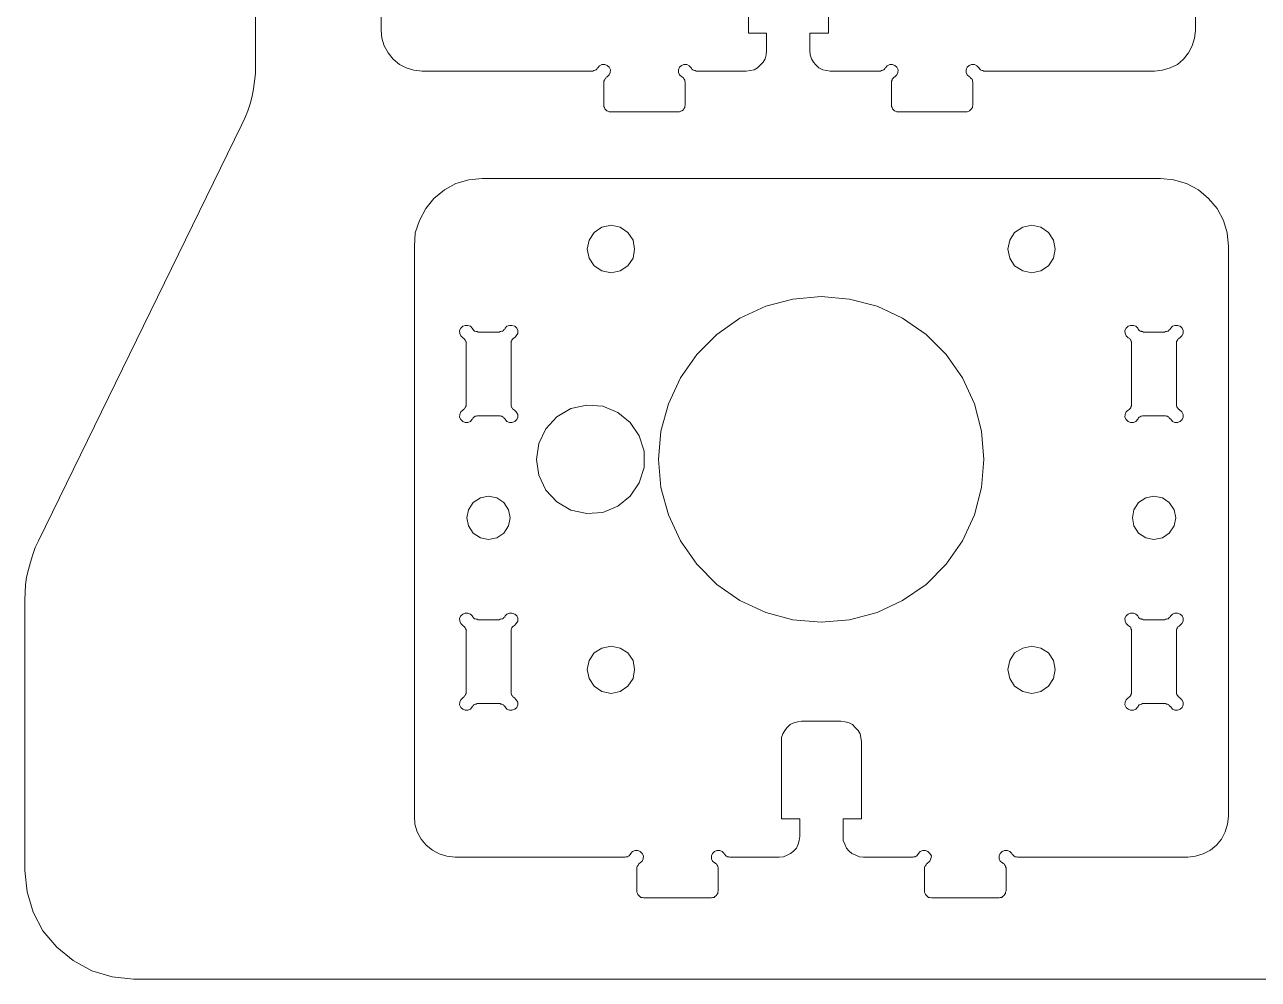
# Model space of a CAD drawing. Header units: inches. Extents: x 0 to 612, y 168 to 624.
# Drawn here: x 53.4 to 142.5, y 246.4 to 315.4 of the extents above; entities that cross this region are included whole.
import ezdxf

# ---------------------------------------------------------------- set-up
doc = ezdxf.new("R2010")
doc.units = ezdxf.units.IN
doc.header["$MEASUREMENT"] = 0
doc.layers.add('Capa 1', color=7, linetype='Continuous')

# ---------------------------------------------------------------- blocks, each defined once
blk = doc.blocks.new('block 1682')
at = {"layer": 'Capa 1', "color": 7, "lineweight": 9, "true_color": 0xffffff}
blk.add_lwpolyline([(54.39, 278.116), (69.056, 308.141)], dxfattribs=at)
blk = doc.blocks.new('block 1683')
at = {"layer": 'Capa 1', "color": 7, "lineweight": 9, "true_color": 0xffffff}
blk.add_lwpolyline([(69.056, 308.141), (69.298, 308.659), (69.506, 309.179), (69.679, 309.697), (69.817, 310.251), (69.921, 310.77), (69.99, 311.322), (70.06, 311.876), (70.06, 312.465)], dxfattribs=at)
blk = doc.blocks.new('block 1684')
at = {"layer": 'Capa 1', "color": 7, "lineweight": 9, "true_color": 0xffffff}
blk.add_lwpolyline([(70.06, 312.465), (70.06, 405.962)], dxfattribs=at)
blk = doc.blocks.new('block 1692')
at = {"layer": 'Capa 1', "color": 7, "lineweight": 9, "true_color": 0xffffff}
blk.add_lwpolyline([(61.239, 246.432), (318.867, 246.432)], dxfattribs=at)
blk = doc.blocks.new('block 1693')
at = {"layer": 'Capa 1', "color": 7, "lineweight": 9, "true_color": 0xffffff}
blk.add_lwpolyline([(53.387, 254.283), (53.56, 252.762), (54.009, 251.274), (54.701, 249.925), (55.705, 248.749), (56.88, 247.78), (58.229, 247.054), (59.717, 246.604), (61.239, 246.432)], dxfattribs=at)
blk = doc.blocks.new('block 1694')
at = {"layer": 'Capa 1', "color": 7, "lineweight": 9, "true_color": 0xffffff}
blk.add_lwpolyline([(53.387, 273.827), (53.387, 254.283)], dxfattribs=at)
blk = doc.blocks.new('block 1695')
at = {"layer": 'Capa 1', "color": 7, "lineweight": 9, "true_color": 0xffffff}
blk.add_lwpolyline([(53.387, 273.827), (53.421, 274.38), (53.456, 274.934), (53.525, 275.487), (53.664, 276.041), (53.802, 276.56), (53.975, 277.113), (54.148, 277.632), (54.39, 278.116)], dxfattribs=at)
blk = doc.blocks.new('block 2702')
at = {"layer": 'Capa 1', "color": 7, "lineweight": 9, "true_color": 0xffffff}
blk.add_lwpolyline([(101.952, 312.05), (105.515, 312.05)], dxfattribs=at)
blk = doc.blocks.new('block 2711')
at = {"layer": 'Capa 1', "color": 7, "lineweight": 9, "true_color": 0xffffff}
blk.add_lwpolyline([(105.515, 312.05), (105.826, 312.084), (106.103, 312.153), (106.345, 312.292), (106.552, 312.499), (106.76, 312.706), (106.898, 312.948), (106.967, 313.226), (107.002, 313.537)], dxfattribs=at)
blk = doc.blocks.new('block 2712')
at = {"layer": 'Capa 1', "color": 7, "lineweight": 9, "true_color": 0xffffff}
blk.add_lwpolyline([(107.002, 313.537), (107.002, 314.782)], dxfattribs=at)
blk = doc.blocks.new('block 2713')
at = {"layer": 'Capa 1', "color": 7, "lineweight": 9, "true_color": 0xffffff}
blk.add_lwpolyline([(107.002, 314.782), (105.688, 314.782)], dxfattribs=at)
blk = doc.blocks.new('block 2714')
at = {"layer": 'Capa 1', "color": 7, "lineweight": 9, "true_color": 0xffffff}
blk.add_lwpolyline([(105.688, 314.782), (105.688, 320.386)], dxfattribs=at)
blk = doc.blocks.new('block 2718')
at = {"layer": 'Capa 1', "color": 7, "lineweight": 9, "true_color": 0xffffff}
blk.add_lwpolyline([(111.464, 320.386), (111.464, 314.782)], dxfattribs=at)
blk = doc.blocks.new('block 2719')
at = {"layer": 'Capa 1', "color": 7, "lineweight": 9, "true_color": 0xffffff}
blk.add_lwpolyline([(111.464, 314.782), (110.115, 314.782)], dxfattribs=at)
blk = doc.blocks.new('block 2720')
at = {"layer": 'Capa 1', "color": 7, "lineweight": 9, "true_color": 0xffffff}
blk.add_lwpolyline([(110.115, 314.782), (110.115, 313.537)], dxfattribs=at)
blk = doc.blocks.new('block 2721')
at = {"layer": 'Capa 1', "color": 7, "lineweight": 9, "true_color": 0xffffff}
blk.add_lwpolyline([(110.115, 313.537), (110.149, 313.226), (110.253, 312.948), (110.392, 312.706), (110.564, 312.499), (110.772, 312.292), (111.049, 312.153), (111.326, 312.084), (111.602, 312.05)], dxfattribs=at)
blk = doc.blocks.new('block 2722')
at = {"layer": 'Capa 1', "color": 7, "lineweight": 9, "true_color": 0xffffff}
blk.add_lwpolyline([(111.602, 312.05), (115.165, 312.05)], dxfattribs=at)
blk = doc.blocks.new('block 2723')
at = {"layer": 'Capa 1', "color": 7, "lineweight": 9, "true_color": 0xffffff}
blk.add_lwpolyline([(115.165, 312.05), (115.234, 312.05), (115.304, 312.084), (115.338, 312.084), (115.407, 312.118), (115.477, 312.153), (115.511, 312.188), (115.546, 312.257), (115.58, 312.292)], dxfattribs=at)
blk = doc.blocks.new('block 2724')
at = {"layer": 'Capa 1', "color": 7, "lineweight": 9, "true_color": 0xffffff}
blk.add_lwpolyline([(115.58, 312.292), (115.719, 312.43), (115.892, 312.533), (116.099, 312.533), (116.272, 312.465), (116.411, 312.326), (116.514, 312.153), (116.479, 311.945), (116.411, 311.772), (116.272, 311.634)], dxfattribs=at)
blk = doc.blocks.new('block 2725')
at = {"layer": 'Capa 1', "color": 7, "lineweight": 9, "true_color": 0xffffff}
blk.add_lwpolyline([(116.272, 311.634), (116.203, 311.6), (116.168, 311.564), (116.099, 311.496), (116.064, 311.461), (116.064, 311.392), (116.03, 311.322), (116.03, 311.254), (116.03, 311.219)], dxfattribs=at)
blk = doc.blocks.new('block 2726')
at = {"layer": 'Capa 1', "color": 7, "lineweight": 9, "true_color": 0xffffff}
blk.add_lwpolyline([(116.03, 311.219), (116.03, 309.593)], dxfattribs=at)
blk = doc.blocks.new('block 2727')
at = {"layer": 'Capa 1', "color": 7, "lineweight": 9, "true_color": 0xffffff}
blk.add_lwpolyline([(116.03, 309.593), (116.03, 309.489), (116.064, 309.42), (116.099, 309.316), (116.168, 309.247), (116.237, 309.179), (116.307, 309.144), (116.411, 309.109), (116.514, 309.109)], dxfattribs=at)
blk = doc.blocks.new('block 2728')
at = {"layer": 'Capa 1', "color": 7, "lineweight": 9, "true_color": 0xffffff}
blk.add_lwpolyline([(116.514, 309.109), (121.392, 309.109)], dxfattribs=at)
blk = doc.blocks.new('block 2729')
at = {"layer": 'Capa 1', "color": 7, "lineweight": 9, "true_color": 0xffffff}
blk.add_lwpolyline([(121.392, 309.109), (121.495, 309.109), (121.599, 309.144), (121.668, 309.179), (121.737, 309.247), (121.807, 309.316), (121.875, 309.42), (121.875, 309.489), (121.91, 309.593)], dxfattribs=at)
blk = doc.blocks.new('block 2730')
at = {"layer": 'Capa 1', "color": 7, "lineweight": 9, "true_color": 0xffffff}
blk.add_lwpolyline([(121.91, 309.593), (121.91, 311.219)], dxfattribs=at)
blk = doc.blocks.new('block 2731')
at = {"layer": 'Capa 1', "color": 7, "lineweight": 9, "true_color": 0xffffff}
blk.add_lwpolyline([(121.91, 311.219), (121.91, 311.254), (121.875, 311.322), (121.875, 311.392), (121.841, 311.461), (121.807, 311.496), (121.737, 311.564), (121.703, 311.6), (121.668, 311.634)], dxfattribs=at)
blk = doc.blocks.new('block 2732')
at = {"layer": 'Capa 1', "color": 7, "lineweight": 9, "true_color": 0xffffff}
blk.add_lwpolyline([(121.668, 311.634), (121.495, 311.772), (121.426, 311.945), (121.426, 312.153), (121.495, 312.326), (121.633, 312.465), (121.807, 312.533), (122.014, 312.533), (122.187, 312.43), (122.325, 312.292)], dxfattribs=at)
blk = doc.blocks.new('block 2733')
at = {"layer": 'Capa 1', "color": 7, "lineweight": 9, "true_color": 0xffffff}
blk.add_lwpolyline([(122.325, 312.292), (122.36, 312.257), (122.395, 312.188), (122.464, 312.153), (122.498, 312.118), (122.567, 312.084), (122.637, 312.084), (122.671, 312.05), (122.74, 312.05)], dxfattribs=at)
blk = doc.blocks.new('block 2734')
at = {"layer": 'Capa 1', "color": 7, "lineweight": 9, "true_color": 0xffffff}
blk.add_lwpolyline([(122.74, 312.05), (135.02, 312.05)], dxfattribs=at)
blk = doc.blocks.new('block 2735')
at = {"layer": 'Capa 1', "color": 7, "lineweight": 9, "true_color": 0xffffff}
blk.add_lwpolyline([(135.02, 312.05), (135.608, 312.118), (136.162, 312.292), (136.68, 312.533), (137.13, 312.914), (137.476, 313.363), (137.752, 313.883), (137.926, 314.436), (137.995, 314.989)], dxfattribs=at)
blk = doc.blocks.new('block 2736')
at = {"layer": 'Capa 1', "color": 7, "lineweight": 9, "true_color": 0xffffff}
blk.add_lwpolyline([(137.995, 314.989), (137.995, 356.187)], dxfattribs=at)
blk = doc.blocks.new('block 2740')
at = {"layer": 'Capa 1', "color": 7, "lineweight": 9, "true_color": 0xffffff}
blk.add_lwpolyline([(79.157, 356.187), (79.157, 314.989)], dxfattribs=at)
blk = doc.blocks.new('block 2741')
at = {"layer": 'Capa 1', "color": 7, "lineweight": 9, "true_color": 0xffffff}
blk.add_lwpolyline([(79.157, 314.989), (79.191, 314.436), (79.364, 313.883), (79.641, 313.363), (80.021, 312.914), (80.471, 312.533), (80.956, 312.292), (81.509, 312.118), (82.097, 312.05)], dxfattribs=at)
blk = doc.blocks.new('block 2742')
at = {"layer": 'Capa 1', "color": 7, "lineweight": 9, "true_color": 0xffffff}
blk.add_lwpolyline([(82.097, 312.05), (94.376, 312.05)], dxfattribs=at)
blk = doc.blocks.new('block 2743')
at = {"layer": 'Capa 1', "color": 7, "lineweight": 9, "true_color": 0xffffff}
blk.add_lwpolyline([(94.376, 312.05), (94.446, 312.05), (94.515, 312.084), (94.549, 312.084), (94.619, 312.118), (94.688, 312.153), (94.722, 312.188), (94.757, 312.257), (94.792, 312.292)], dxfattribs=at)
blk = doc.blocks.new('block 2744')
at = {"layer": 'Capa 1', "color": 7, "lineweight": 9, "true_color": 0xffffff}
blk.add_lwpolyline([(94.792, 312.292), (94.93, 312.43), (95.103, 312.533), (95.311, 312.533), (95.483, 312.465), (95.622, 312.326), (95.725, 312.153), (95.691, 311.945), (95.622, 311.772), (95.483, 311.634)], dxfattribs=at)
blk = doc.blocks.new('block 2745')
at = {"layer": 'Capa 1', "color": 7, "lineweight": 9, "true_color": 0xffffff}
blk.add_lwpolyline([(95.483, 311.634), (95.414, 311.6), (95.379, 311.564), (95.345, 311.496), (95.311, 311.461), (95.276, 311.392), (95.241, 311.322), (95.241, 311.254), (95.241, 311.219)], dxfattribs=at)
blk = doc.blocks.new('block 2746')
at = {"layer": 'Capa 1', "color": 7, "lineweight": 9, "true_color": 0xffffff}
blk.add_lwpolyline([(95.241, 311.219), (95.241, 309.593)], dxfattribs=at)
blk = doc.blocks.new('block 2747')
at = {"layer": 'Capa 1', "color": 7, "lineweight": 9, "true_color": 0xffffff}
blk.add_lwpolyline([(95.241, 309.593), (95.241, 309.489), (95.276, 309.42), (95.311, 309.316), (95.379, 309.247), (95.449, 309.179), (95.518, 309.144), (95.622, 309.109), (95.725, 309.109)], dxfattribs=at)
blk = doc.blocks.new('block 2748')
at = {"layer": 'Capa 1', "color": 7, "lineweight": 9, "true_color": 0xffffff}
blk.add_lwpolyline([(95.725, 309.109), (100.637, 309.109)], dxfattribs=at)
blk = doc.blocks.new('block 2749')
at = {"layer": 'Capa 1', "color": 7, "lineweight": 9, "true_color": 0xffffff}
blk.add_lwpolyline([(100.637, 309.109), (100.707, 309.109), (100.81, 309.144), (100.879, 309.179), (100.983, 309.247), (101.018, 309.316), (101.087, 309.42), (101.087, 309.489), (101.122, 309.593)], dxfattribs=at)
blk = doc.blocks.new('block 2750')
at = {"layer": 'Capa 1', "color": 7, "lineweight": 9, "true_color": 0xffffff}
blk.add_lwpolyline([(101.122, 309.593), (101.122, 311.219)], dxfattribs=at)
blk = doc.blocks.new('block 2751')
at = {"layer": 'Capa 1', "color": 7, "lineweight": 9, "true_color": 0xffffff}
blk.add_lwpolyline([(101.122, 311.219), (101.122, 311.254), (101.087, 311.322), (101.087, 311.392), (101.052, 311.461), (101.018, 311.496), (100.983, 311.564), (100.914, 311.6), (100.879, 311.634)], dxfattribs=at)
blk = doc.blocks.new('block 2752')
at = {"layer": 'Capa 1', "color": 7, "lineweight": 9, "true_color": 0xffffff}
blk.add_lwpolyline([(100.879, 311.634), (100.707, 311.772), (100.637, 311.945), (100.637, 312.153), (100.707, 312.326), (100.845, 312.465), (101.018, 312.533), (101.225, 312.533), (101.398, 312.43), (101.537, 312.292)], dxfattribs=at)
blk = doc.blocks.new('block 2753')
at = {"layer": 'Capa 1', "color": 7, "lineweight": 9, "true_color": 0xffffff}
blk.add_lwpolyline([(101.537, 312.292), (101.571, 312.257), (101.605, 312.188), (101.675, 312.153), (101.709, 312.118), (101.779, 312.084), (101.848, 312.084), (101.882, 312.05), (101.952, 312.05)], dxfattribs=at)
blk = doc.blocks.new('block 2812')
at = {"layer": 'Capa 1', "color": 7, "lineweight": 9, "true_color": 0xffffff}
blk.add_lwpolyline([(85.348, 279.776), (85.452, 279.188), (85.798, 278.67), (86.317, 278.324), (86.905, 278.22), (87.493, 278.324), (88.012, 278.67), (88.357, 279.188), (88.461, 279.776), (88.357, 280.364), (88.012, 280.883), (87.493, 281.229), (86.905, 281.333), (86.317, 281.229), (85.798, 280.883), (85.452, 280.364), (85.348, 279.776)], dxfattribs=at)
blk = doc.blocks.new('block 2813')
at = {"layer": 'Capa 1', "color": 7, "lineweight": 9, "true_color": 0xffffff}
blk.add_lwpolyline([(124.436, 268.812), (124.574, 268.154), (124.919, 267.601), (125.508, 267.22), (126.165, 267.082), (126.822, 267.22), (127.375, 267.601), (127.721, 268.154), (127.86, 268.812), (127.721, 269.469), (127.375, 270.022), (126.822, 270.368), (126.165, 270.506), (125.508, 270.368), (124.919, 270.022), (124.574, 269.469), (124.436, 268.812)], dxfattribs=at)
blk = doc.blocks.new('block 2814')
at = {"layer": 'Capa 1', "color": 7, "lineweight": 9, "true_color": 0xffffff}
blk.add_lwpolyline([(136.853, 292.782), (136.992, 292.921), (137.095, 293.094), (137.095, 293.302), (137.026, 293.475), (136.888, 293.612), (136.68, 293.682), (136.507, 293.682), (136.334, 293.612), (136.196, 293.475)], dxfattribs=at)
blk = doc.blocks.new('block 2815')
at = {"layer": 'Capa 1', "color": 7, "lineweight": 9, "true_color": 0xffffff}
blk.add_lwpolyline([(103.266, 254.837), (103.093, 254.976), (103.024, 255.148), (103.024, 255.355), (103.093, 255.528), (103.231, 255.667), (103.404, 255.736), (103.612, 255.736), (103.785, 255.667), (103.923, 255.528)], dxfattribs=at)
blk = doc.blocks.new('block 2816')
at = {"layer": 'Capa 1', "color": 7, "lineweight": 9, "true_color": 0xffffff}
blk.add_lwpolyline([(94.03, 268.812), (94.169, 268.154), (94.549, 267.601), (95.103, 267.22), (95.76, 267.082), (96.417, 267.22), (96.971, 267.601), (97.351, 268.154), (97.455, 268.812), (97.351, 269.469), (96.971, 270.022), (96.417, 270.368), (95.76, 270.506), (95.103, 270.368), (94.549, 270.022), (94.169, 269.469), (94.03, 268.812)], dxfattribs=at)
blk = doc.blocks.new('block 2817')
at = {"layer": 'Capa 1', "color": 7, "lineweight": 9, "true_color": 0xffffff}
blk.add_lwpolyline([(94.03, 299.182), (94.169, 298.524), (94.549, 297.971), (95.103, 297.625), (95.76, 297.486), (96.417, 297.625), (96.971, 297.971), (97.351, 298.524), (97.455, 299.182), (97.351, 299.839), (96.971, 300.393), (96.417, 300.772), (95.76, 300.911), (95.103, 300.772), (94.549, 300.393), (94.169, 299.839), (94.03, 299.182)], dxfattribs=at)
blk = doc.blocks.new('block 2818')
at = {"layer": 'Capa 1', "color": 7, "lineweight": 9, "true_color": 0xffffff}
blk.add_lwpolyline([(109.389, 256.739), (109.389, 258.02)], dxfattribs=at)
blk = doc.blocks.new('block 2819')
at = {"layer": 'Capa 1', "color": 7, "lineweight": 9, "true_color": 0xffffff}
blk.add_lwpolyline([(109.389, 258.02), (108.074, 258.02)], dxfattribs=at)
blk = doc.blocks.new('block 2820')
at = {"layer": 'Capa 1', "color": 7, "lineweight": 9, "true_color": 0xffffff}
blk.add_lwpolyline([(124.436, 299.182), (124.574, 298.524), (124.919, 297.971), (125.508, 297.625), (126.165, 297.486), (126.822, 297.625), (127.375, 297.971), (127.721, 298.524), (127.86, 299.182), (127.721, 299.839), (127.375, 300.393), (126.822, 300.772), (126.165, 300.911), (125.508, 300.772), (124.919, 300.393), (124.574, 299.839), (124.436, 299.182)], dxfattribs=at)
blk = doc.blocks.new('block 2821')
at = {"layer": 'Capa 1', "color": 7, "lineweight": 9, "true_color": 0xffffff}
blk.add_lwpolyline([(133.429, 279.776), (133.533, 279.188), (133.878, 278.67), (134.397, 278.324), (134.985, 278.22), (135.608, 278.324), (136.092, 278.67), (136.438, 279.188), (136.577, 279.776), (136.438, 280.364), (136.092, 280.883), (135.608, 281.229), (134.985, 281.333), (134.397, 281.229), (133.878, 280.883), (133.533, 280.364), (133.429, 279.776)], dxfattribs=at)
blk = doc.blocks.new('block 2822')
at = {"layer": 'Capa 1', "color": 7, "lineweight": 9, "true_color": 0xffffff}
blk.add_lwpolyline([(103.923, 255.528), (103.958, 255.459), (103.992, 255.425), (104.062, 255.355), (104.096, 255.321), (104.166, 255.286), (104.234, 255.286), (104.269, 255.286), (104.338, 255.252)], dxfattribs=at)
blk = doc.blocks.new('block 2823')
at = {"layer": 'Capa 1', "color": 7, "lineweight": 9, "true_color": 0xffffff}
blk.add_lwpolyline([(104.338, 255.252), (107.901, 255.252)], dxfattribs=at)
blk = doc.blocks.new('block 2824')
at = {"layer": 'Capa 1', "color": 7, "lineweight": 9, "true_color": 0xffffff}
blk.add_lwpolyline([(108.074, 263.588), (108.074, 263.899), (108.178, 264.176), (108.316, 264.418), (108.489, 264.626), (108.697, 264.834), (108.974, 264.972), (109.25, 265.041), (109.527, 265.076)], dxfattribs=at)
blk = doc.blocks.new('block 2825')
at = {"layer": 'Capa 1', "color": 7, "lineweight": 9, "true_color": 0xffffff}
blk.add_lwpolyline([(112.363, 265.076), (112.675, 265.041), (112.952, 264.972), (113.193, 264.834), (113.401, 264.626), (113.608, 264.418), (113.747, 264.176), (113.816, 263.899), (113.851, 263.588)], dxfattribs=at)
blk = doc.blocks.new('block 2826')
at = {"layer": 'Capa 1', "color": 7, "lineweight": 9, "true_color": 0xffffff}
blk.add_lwpolyline([(107.901, 255.252), (108.212, 255.286), (108.489, 255.391), (108.731, 255.528), (108.939, 255.701), (109.146, 255.909), (109.285, 256.186), (109.354, 256.463), (109.389, 256.739)], dxfattribs=at)
blk = doc.blocks.new('block 2827')
at = {"layer": 'Capa 1', "color": 7, "lineweight": 9, "true_color": 0xffffff}
blk.add_lwpolyline([(112.536, 256.739), (112.536, 256.463), (112.64, 256.186), (112.778, 255.909), (112.952, 255.701), (113.159, 255.528), (113.436, 255.391), (113.712, 255.286), (113.989, 255.252)], dxfattribs=at)
blk = doc.blocks.new('block 2828')
at = {"layer": 'Capa 1', "color": 7, "lineweight": 9, "true_color": 0xffffff}
blk.add_lwpolyline([(118.659, 254.837), (118.589, 254.803), (118.555, 254.768), (118.521, 254.698), (118.486, 254.664), (118.451, 254.595), (118.417, 254.561), (118.417, 254.491), (118.417, 254.422)], dxfattribs=at)
blk = doc.blocks.new('block 2829')
at = {"layer": 'Capa 1', "color": 7, "lineweight": 9, "true_color": 0xffffff}
blk.add_lwpolyline([(118.417, 254.422), (118.417, 252.831)], dxfattribs=at)
blk = doc.blocks.new('block 2830')
at = {"layer": 'Capa 1', "color": 7, "lineweight": 9, "true_color": 0xffffff}
blk.add_lwpolyline([(118.417, 252.831), (118.417, 252.727), (118.451, 252.623), (118.486, 252.554), (118.555, 252.484), (118.624, 252.415), (118.693, 252.346), (118.797, 252.346), (118.901, 252.312)], dxfattribs=at)
blk = doc.blocks.new('block 2831')
at = {"layer": 'Capa 1', "color": 7, "lineweight": 9, "true_color": 0xffffff}
blk.add_lwpolyline([(118.901, 252.312), (123.813, 252.312)], dxfattribs=at)
blk = doc.blocks.new('block 2832')
at = {"layer": 'Capa 1', "color": 7, "lineweight": 9, "true_color": 0xffffff}
blk.add_lwpolyline([(123.813, 252.312), (123.882, 252.346), (123.986, 252.346), (124.055, 252.415), (124.159, 252.484), (124.193, 252.554), (124.262, 252.623), (124.262, 252.727), (124.297, 252.831)], dxfattribs=at)
blk = doc.blocks.new('block 2833')
at = {"layer": 'Capa 1', "color": 7, "lineweight": 9, "true_color": 0xffffff}
blk.add_lwpolyline([(124.297, 252.831), (124.297, 254.422)], dxfattribs=at)
blk = doc.blocks.new('block 2834')
at = {"layer": 'Capa 1', "color": 7, "lineweight": 9, "true_color": 0xffffff}
blk.add_lwpolyline([(124.297, 254.422), (124.297, 254.491), (124.262, 254.561), (124.262, 254.595), (124.228, 254.664), (124.193, 254.698), (124.159, 254.768), (124.089, 254.803), (124.055, 254.837)], dxfattribs=at)
blk = doc.blocks.new('block 2835')
at = {"layer": 'Capa 1', "color": 7, "lineweight": 9, "true_color": 0xffffff}
blk.add_lwpolyline([(137.441, 255.252), (137.995, 255.321), (138.548, 255.494), (139.067, 255.771), (139.517, 256.116), (139.863, 256.566), (140.139, 257.085), (140.312, 257.639), (140.381, 258.192)], dxfattribs=at)
blk = doc.blocks.new('block 2836')
at = {"layer": 'Capa 1', "color": 7, "lineweight": 9, "true_color": 0xffffff}
blk.add_lwpolyline([(81.543, 258.192), (81.578, 257.639), (81.751, 257.085), (82.027, 256.566), (82.408, 256.116), (82.858, 255.771), (83.342, 255.494), (83.896, 255.321), (84.483, 255.252)], dxfattribs=at)
blk = doc.blocks.new('block 2837')
at = {"layer": 'Capa 1', "color": 7, "lineweight": 9, "true_color": 0xffffff}
blk.add_lwpolyline([(125.127, 255.252), (137.441, 255.252)], dxfattribs=at)
blk = doc.blocks.new('block 2838')
at = {"layer": 'Capa 1', "color": 7, "lineweight": 9, "true_color": 0xffffff}
blk.add_lwpolyline([(140.381, 258.192), (140.381, 299.389)], dxfattribs=at)
blk = doc.blocks.new('block 2839')
at = {"layer": 'Capa 1', "color": 7, "lineweight": 9, "true_color": 0xffffff}
blk.add_lwpolyline([(140.381, 299.389), (140.278, 300.357), (140.001, 301.257), (139.551, 302.122), (138.929, 302.848), (138.202, 303.471), (137.337, 303.921), (136.404, 304.197), (135.47, 304.301)], dxfattribs=at)
blk = doc.blocks.new('block 2840')
at = {"layer": 'Capa 1', "color": 7, "lineweight": 9, "true_color": 0xffffff}
blk.add_lwpolyline([(135.47, 304.301), (86.455, 304.301)], dxfattribs=at)
blk = doc.blocks.new('block 2841')
at = {"layer": 'Capa 1', "color": 7, "lineweight": 9, "true_color": 0xffffff}
blk.add_lwpolyline([(99.185, 283.996), (99.357, 281.956), (99.911, 279.984), (100.775, 278.116), (101.952, 276.421), (103.404, 274.969), (105.065, 273.792), (106.933, 272.928), (108.904, 272.408), (110.945, 272.235), (112.986, 272.408), (114.992, 272.928), (116.825, 273.792), (118.521, 274.969), (119.973, 276.421), (121.149, 278.116), (122.014, 279.984), (122.533, 281.956), (122.706, 283.996), (122.533, 286.037), (122.014, 288.009), (121.149, 289.877), (119.973, 291.572), (118.521, 293.024), (116.825, 294.2), (114.992, 295.065), (112.986, 295.584), (110.945, 295.757), (108.904, 295.584), (106.933, 295.065), (105.065, 294.2), (103.404, 293.024), (101.952, 291.572), (100.775, 289.877), (99.911, 288.009), (99.357, 286.037), (99.185, 283.996)], dxfattribs=at)
blk = doc.blocks.new('block 2842')
at = {"layer": 'Capa 1', "color": 7, "lineweight": 9, "true_color": 0xffffff}
blk.add_lwpolyline([(90.364, 283.996), (90.537, 282.854), (91.056, 281.783), (91.851, 280.918), (92.854, 280.33), (93.996, 280.088), (95.172, 280.157), (96.244, 280.606), (97.144, 281.333), (97.801, 282.302), (98.146, 283.408), (98.146, 284.584), (97.801, 285.691), (97.144, 286.66), (96.244, 287.387), (95.172, 287.836), (93.996, 287.905), (92.854, 287.663), (91.851, 287.075), (91.056, 286.21), (90.537, 285.138), (90.364, 283.996)], dxfattribs=at)
blk = doc.blocks.new('block 2843')
at = {"layer": 'Capa 1', "color": 7, "lineweight": 9, "true_color": 0xffffff}
blk.add_lwpolyline([(88.115, 272.686), (88.081, 272.616), (88.012, 272.582), (87.977, 272.513), (87.908, 272.478), (87.874, 272.478), (87.804, 272.443), (87.735, 272.443), (87.666, 272.408)], dxfattribs=at)
blk = doc.blocks.new('block 2844')
at = {"layer": 'Capa 1', "color": 7, "lineweight": 9, "true_color": 0xffffff}
blk.add_lwpolyline([(87.666, 272.408), (86.144, 272.408)], dxfattribs=at)
blk = doc.blocks.new('block 2845')
at = {"layer": 'Capa 1', "color": 7, "lineweight": 9, "true_color": 0xffffff}
blk.add_lwpolyline([(88.772, 287.56), (88.704, 287.594), (88.669, 287.628), (88.634, 287.697), (88.6, 287.732), (88.565, 287.802), (88.531, 287.87), (88.531, 287.905), (88.531, 287.975)], dxfattribs=at)
blk = doc.blocks.new('block 2846')
at = {"layer": 'Capa 1', "color": 7, "lineweight": 9, "true_color": 0xffffff}
blk.add_lwpolyline([(108.074, 258.02), (108.074, 263.588)], dxfattribs=at)
blk = doc.blocks.new('block 2847')
at = {"layer": 'Capa 1', "color": 7, "lineweight": 9, "true_color": 0xffffff}
blk.add_lwpolyline([(109.527, 265.076), (112.363, 265.076)], dxfattribs=at)
blk = doc.blocks.new('block 2848')
at = {"layer": 'Capa 1', "color": 7, "lineweight": 9, "true_color": 0xffffff}
blk.add_lwpolyline([(124.055, 254.837), (123.882, 254.976), (123.813, 255.148), (123.813, 255.355), (123.882, 255.528), (124.021, 255.667), (124.193, 255.736), (124.401, 255.736), (124.574, 255.667), (124.712, 255.528)], dxfattribs=at)
blk = doc.blocks.new('block 2849')
at = {"layer": 'Capa 1', "color": 7, "lineweight": 9, "true_color": 0xffffff}
blk.add_lwpolyline([(124.712, 255.528), (124.747, 255.459), (124.781, 255.425), (124.851, 255.355), (124.885, 255.321), (124.954, 255.286), (125.023, 255.286), (125.058, 255.286), (125.127, 255.252)], dxfattribs=at)
blk = doc.blocks.new('block 2850')
at = {"layer": 'Capa 1', "color": 7, "lineweight": 9, "true_color": 0xffffff}
blk.add_lwpolyline([(112.536, 258.02), (112.536, 256.739)], dxfattribs=at)
blk = doc.blocks.new('block 2851')
at = {"layer": 'Capa 1', "color": 7, "lineweight": 9, "true_color": 0xffffff}
blk.add_lwpolyline([(113.989, 255.252), (117.552, 255.252)], dxfattribs=at)
blk = doc.blocks.new('block 2852')
at = {"layer": 'Capa 1', "color": 7, "lineweight": 9, "true_color": 0xffffff}
blk.add_lwpolyline([(117.552, 255.252), (117.621, 255.286), (117.69, 255.286), (117.725, 255.286), (117.794, 255.321), (117.863, 255.355), (117.898, 255.425), (117.933, 255.459), (117.967, 255.528)], dxfattribs=at)
blk = doc.blocks.new('block 2853')
at = {"layer": 'Capa 1', "color": 7, "lineweight": 9, "true_color": 0xffffff}
blk.add_lwpolyline([(117.967, 255.528), (118.105, 255.667), (118.278, 255.736), (118.486, 255.736), (118.659, 255.667), (118.797, 255.528), (118.901, 255.355), (118.866, 255.148), (118.797, 254.976), (118.659, 254.837)], dxfattribs=at)
blk = doc.blocks.new('block 2854')
at = {"layer": 'Capa 1', "color": 7, "lineweight": 9, "true_color": 0xffffff}
blk.add_lwpolyline([(88.115, 266.113), (88.219, 265.94), (88.427, 265.871), (88.6, 265.871), (88.807, 265.94), (88.946, 266.079), (89.015, 266.252), (89.015, 266.459), (88.911, 266.632), (88.772, 266.771)], dxfattribs=at)
blk = doc.blocks.new('block 2855')
at = {"layer": 'Capa 1', "color": 7, "lineweight": 9, "true_color": 0xffffff}
blk.add_lwpolyline([(88.772, 266.771), (88.704, 266.806), (88.669, 266.84), (88.634, 266.909), (88.6, 266.943), (88.565, 267.013), (88.531, 267.082), (88.531, 267.116), (88.531, 267.186)], dxfattribs=at)
blk = doc.blocks.new('block 2856')
at = {"layer": 'Capa 1', "color": 7, "lineweight": 9, "true_color": 0xffffff}
blk.add_lwpolyline([(88.531, 267.186), (88.531, 271.579)], dxfattribs=at)
blk = doc.blocks.new('block 2857')
at = {"layer": 'Capa 1', "color": 7, "lineweight": 9, "true_color": 0xffffff}
blk.add_lwpolyline([(88.531, 271.579), (88.531, 271.647), (88.531, 271.717), (88.565, 271.752), (88.6, 271.821), (88.634, 271.89), (88.669, 271.925), (88.704, 271.959), (88.772, 271.994)], dxfattribs=at)
blk = doc.blocks.new('block 2858')
at = {"layer": 'Capa 1', "color": 7, "lineweight": 9, "true_color": 0xffffff}
blk.add_lwpolyline([(88.772, 271.994), (88.911, 272.132), (89.015, 272.305), (89.015, 272.513), (88.946, 272.686), (88.807, 272.824), (88.6, 272.893), (88.427, 272.893), (88.219, 272.824), (88.115, 272.686)], dxfattribs=at)
blk = doc.blocks.new('block 2859')
at = {"layer": 'Capa 1', "color": 7, "lineweight": 9, "true_color": 0xffffff}
blk.add_lwpolyline([(88.115, 293.475), (88.081, 293.405), (88.012, 293.37), (87.977, 293.302), (87.908, 293.267), (87.874, 293.267), (87.804, 293.232), (87.735, 293.232), (87.666, 293.197)], dxfattribs=at)
blk = doc.blocks.new('block 2860')
at = {"layer": 'Capa 1', "color": 7, "lineweight": 9, "true_color": 0xffffff}
blk.add_lwpolyline([(87.666, 293.197), (86.144, 293.197)], dxfattribs=at)
blk = doc.blocks.new('block 2861')
at = {"layer": 'Capa 1', "color": 7, "lineweight": 9, "true_color": 0xffffff}
blk.add_lwpolyline([(86.144, 293.197), (86.075, 293.232), (86.005, 293.232), (85.937, 293.267), (85.902, 293.267), (85.833, 293.302), (85.798, 293.37), (85.763, 293.405), (85.729, 293.475)], dxfattribs=at)
blk = doc.blocks.new('block 2862')
at = {"layer": 'Capa 1', "color": 7, "lineweight": 9, "true_color": 0xffffff}
blk.add_lwpolyline([(85.729, 293.475), (85.59, 293.612), (85.417, 293.682), (85.21, 293.682), (85.037, 293.612), (84.898, 293.475), (84.795, 293.302), (84.83, 293.094), (84.898, 292.921), (85.037, 292.782)], dxfattribs=at)
blk = doc.blocks.new('block 2863')
at = {"layer": 'Capa 1', "color": 7, "lineweight": 9, "true_color": 0xffffff}
blk.add_lwpolyline([(85.037, 292.782), (85.106, 292.748), (85.141, 292.713), (85.175, 292.679), (85.21, 292.609), (85.245, 292.54), (85.279, 292.506), (85.279, 292.437), (85.279, 292.367)], dxfattribs=at)
blk = doc.blocks.new('block 2864')
at = {"layer": 'Capa 1', "color": 7, "lineweight": 9, "true_color": 0xffffff}
blk.add_lwpolyline([(85.279, 292.367), (85.279, 287.975)], dxfattribs=at)
blk = doc.blocks.new('block 2865')
at = {"layer": 'Capa 1', "color": 7, "lineweight": 9, "true_color": 0xffffff}
blk.add_lwpolyline([(85.279, 287.975), (85.279, 287.905), (85.279, 287.87), (85.245, 287.802), (85.21, 287.732), (85.175, 287.697), (85.141, 287.628), (85.106, 287.594), (85.037, 287.56)], dxfattribs=at)
blk = doc.blocks.new('block 2866')
at = {"layer": 'Capa 1', "color": 7, "lineweight": 9, "true_color": 0xffffff}
blk.add_lwpolyline([(85.037, 287.56), (84.898, 287.421), (84.83, 287.248), (84.795, 287.041), (84.898, 286.867), (85.037, 286.729), (85.21, 286.66), (85.417, 286.66), (85.59, 286.729), (85.729, 286.902)], dxfattribs=at)
blk = doc.blocks.new('block 2867')
at = {"layer": 'Capa 1', "color": 7, "lineweight": 9, "true_color": 0xffffff}
blk.add_lwpolyline([(85.729, 286.902), (85.763, 286.937), (85.798, 287.006), (85.833, 287.041), (85.902, 287.075), (85.937, 287.109), (86.005, 287.109), (86.075, 287.145), (86.144, 287.145)], dxfattribs=at)
blk = doc.blocks.new('block 2868')
at = {"layer": 'Capa 1', "color": 7, "lineweight": 9, "true_color": 0xffffff}
blk.add_lwpolyline([(86.144, 287.145), (87.666, 287.145)], dxfattribs=at)
blk = doc.blocks.new('block 2869')
at = {"layer": 'Capa 1', "color": 7, "lineweight": 9, "true_color": 0xffffff}
blk.add_lwpolyline([(87.666, 287.145), (87.735, 287.145), (87.804, 287.109), (87.874, 287.109), (87.908, 287.075), (87.977, 287.041), (88.012, 287.006), (88.081, 286.937), (88.115, 286.902)], dxfattribs=at)
blk = doc.blocks.new('block 2870')
at = {"layer": 'Capa 1', "color": 7, "lineweight": 9, "true_color": 0xffffff}
blk.add_lwpolyline([(88.115, 286.902), (88.219, 286.729), (88.427, 286.66), (88.6, 286.66), (88.807, 286.729), (88.946, 286.867), (89.015, 287.041), (89.015, 287.248), (88.911, 287.421), (88.772, 287.56)], dxfattribs=at)
blk = doc.blocks.new('block 2871')
at = {"layer": 'Capa 1', "color": 7, "lineweight": 9, "true_color": 0xffffff}
blk.add_lwpolyline([(133.36, 287.975), (133.36, 287.905), (133.36, 287.87), (133.325, 287.802), (133.325, 287.732), (133.291, 287.697), (133.221, 287.628), (133.187, 287.594), (133.118, 287.56)], dxfattribs=at)
blk = doc.blocks.new('block 2872')
at = {"layer": 'Capa 1', "color": 7, "lineweight": 9, "true_color": 0xffffff}
blk.add_lwpolyline([(88.531, 287.975), (88.531, 292.367)], dxfattribs=at)
blk = doc.blocks.new('block 2873')
at = {"layer": 'Capa 1', "color": 7, "lineweight": 9, "true_color": 0xffffff}
blk.add_lwpolyline([(88.531, 292.367), (88.531, 292.437), (88.531, 292.506), (88.565, 292.54), (88.6, 292.609), (88.634, 292.679), (88.669, 292.713), (88.704, 292.748), (88.772, 292.782)], dxfattribs=at)
blk = doc.blocks.new('block 2874')
at = {"layer": 'Capa 1', "color": 7, "lineweight": 9, "true_color": 0xffffff}
blk.add_lwpolyline([(113.851, 263.588), (113.851, 258.02)], dxfattribs=at)
blk = doc.blocks.new('block 2875')
at = {"layer": 'Capa 1', "color": 7, "lineweight": 9, "true_color": 0xffffff}
blk.add_lwpolyline([(113.851, 258.02), (112.536, 258.02)], dxfattribs=at)
blk = doc.blocks.new('block 2876')
at = {"layer": 'Capa 1', "color": 7, "lineweight": 9, "true_color": 0xffffff}
blk.add_lwpolyline([(135.747, 272.408), (134.225, 272.408)], dxfattribs=at)
blk = doc.blocks.new('block 2877')
at = {"layer": 'Capa 1', "color": 7, "lineweight": 9, "true_color": 0xffffff}
blk.add_lwpolyline([(134.225, 272.408), (134.155, 272.443), (134.086, 272.443), (134.052, 272.478), (133.982, 272.478), (133.913, 272.513), (133.878, 272.582), (133.844, 272.616), (133.81, 272.686)], dxfattribs=at)
blk = doc.blocks.new('block 2878')
at = {"layer": 'Capa 1', "color": 7, "lineweight": 9, "true_color": 0xffffff}
blk.add_lwpolyline([(133.81, 272.686), (133.671, 272.824), (133.498, 272.893), (133.291, 272.893), (133.118, 272.824), (132.979, 272.686), (132.875, 272.513), (132.91, 272.305), (132.979, 272.132), (133.118, 271.994)], dxfattribs=at)
blk = doc.blocks.new('block 2879')
at = {"layer": 'Capa 1', "color": 7, "lineweight": 9, "true_color": 0xffffff}
blk.add_lwpolyline([(133.118, 271.994), (133.187, 271.959), (133.221, 271.925), (133.291, 271.89), (133.325, 271.821), (133.325, 271.752), (133.36, 271.717), (133.36, 271.647), (133.36, 271.579)], dxfattribs=at)
blk = doc.blocks.new('block 2880')
at = {"layer": 'Capa 1', "color": 7, "lineweight": 9, "true_color": 0xffffff}
blk.add_lwpolyline([(133.36, 271.579), (133.36, 267.186)], dxfattribs=at)
blk = doc.blocks.new('block 2881')
at = {"layer": 'Capa 1', "color": 7, "lineweight": 9, "true_color": 0xffffff}
blk.add_lwpolyline([(133.36, 267.186), (133.36, 267.116), (133.36, 267.082), (133.325, 267.013), (133.325, 266.943), (133.291, 266.909), (133.221, 266.84), (133.187, 266.806), (133.118, 266.771)], dxfattribs=at)
blk = doc.blocks.new('block 2882')
at = {"layer": 'Capa 1', "color": 7, "lineweight": 9, "true_color": 0xffffff}
blk.add_lwpolyline([(133.118, 266.771), (132.979, 266.632), (132.91, 266.459), (132.875, 266.252), (132.979, 266.079), (133.118, 265.94), (133.291, 265.871), (133.498, 265.871), (133.671, 265.94), (133.81, 266.113)], dxfattribs=at)
blk = doc.blocks.new('block 2883')
at = {"layer": 'Capa 1', "color": 7, "lineweight": 9, "true_color": 0xffffff}
blk.add_lwpolyline([(133.81, 266.113), (133.844, 266.147), (133.878, 266.217), (133.913, 266.252), (133.982, 266.286), (134.052, 266.321), (134.086, 266.321), (134.155, 266.355), (134.225, 266.355)], dxfattribs=at)
blk = doc.blocks.new('block 2884')
at = {"layer": 'Capa 1', "color": 7, "lineweight": 9, "true_color": 0xffffff}
blk.add_lwpolyline([(134.225, 266.355), (135.747, 266.355)], dxfattribs=at)
blk = doc.blocks.new('block 2885')
at = {"layer": 'Capa 1', "color": 7, "lineweight": 9, "true_color": 0xffffff}
blk.add_lwpolyline([(135.747, 266.355), (135.815, 266.355), (135.885, 266.321), (135.954, 266.321), (136.023, 266.286), (136.058, 266.252), (136.092, 266.217), (136.162, 266.147), (136.196, 266.113)], dxfattribs=at)
blk = doc.blocks.new('block 2886')
at = {"layer": 'Capa 1', "color": 7, "lineweight": 9, "true_color": 0xffffff}
blk.add_lwpolyline([(136.196, 266.113), (136.334, 265.94), (136.507, 265.871), (136.68, 265.871), (136.888, 265.94), (137.026, 266.079), (137.095, 266.252), (137.095, 266.459), (136.992, 266.632), (136.853, 266.771)], dxfattribs=at)
blk = doc.blocks.new('block 2887')
at = {"layer": 'Capa 1', "color": 7, "lineweight": 9, "true_color": 0xffffff}
blk.add_lwpolyline([(136.853, 266.771), (136.819, 266.806), (136.75, 266.84), (136.715, 266.909), (136.68, 266.943), (136.646, 267.013), (136.611, 267.082), (136.611, 267.116), (136.611, 267.186)], dxfattribs=at)
blk = doc.blocks.new('block 2888')
at = {"layer": 'Capa 1', "color": 7, "lineweight": 9, "true_color": 0xffffff}
blk.add_lwpolyline([(136.611, 267.186), (136.611, 271.579)], dxfattribs=at)
blk = doc.blocks.new('block 2889')
at = {"layer": 'Capa 1', "color": 7, "lineweight": 9, "true_color": 0xffffff}
blk.add_lwpolyline([(136.611, 271.579), (136.611, 271.647), (136.611, 271.717), (136.646, 271.752), (136.68, 271.821), (136.715, 271.89), (136.75, 271.925), (136.819, 271.959), (136.853, 271.994)], dxfattribs=at)
blk = doc.blocks.new('block 2890')
at = {"layer": 'Capa 1', "color": 7, "lineweight": 9, "true_color": 0xffffff}
blk.add_lwpolyline([(136.853, 271.994), (136.992, 272.132), (137.095, 272.305), (137.095, 272.513), (137.026, 272.686), (136.888, 272.824), (136.68, 272.893), (136.507, 272.893), (136.334, 272.824), (136.196, 272.686)], dxfattribs=at)
blk = doc.blocks.new('block 2891')
at = {"layer": 'Capa 1', "color": 7, "lineweight": 9, "true_color": 0xffffff}
blk.add_lwpolyline([(136.196, 293.475), (136.162, 293.405), (136.092, 293.37), (136.058, 293.302), (136.023, 293.267), (135.954, 293.267), (135.885, 293.232), (135.815, 293.232), (135.747, 293.197)], dxfattribs=at)
blk = doc.blocks.new('block 2892')
at = {"layer": 'Capa 1', "color": 7, "lineweight": 9, "true_color": 0xffffff}
blk.add_lwpolyline([(135.747, 293.197), (134.225, 293.197)], dxfattribs=at)
blk = doc.blocks.new('block 2893')
at = {"layer": 'Capa 1', "color": 7, "lineweight": 9, "true_color": 0xffffff}
blk.add_lwpolyline([(134.225, 293.197), (134.155, 293.232), (134.086, 293.232), (134.052, 293.267), (133.982, 293.267), (133.913, 293.302), (133.878, 293.37), (133.844, 293.405), (133.81, 293.475)], dxfattribs=at)
blk = doc.blocks.new('block 2894')
at = {"layer": 'Capa 1', "color": 7, "lineweight": 9, "true_color": 0xffffff}
blk.add_lwpolyline([(133.81, 293.475), (133.671, 293.612), (133.498, 293.682), (133.291, 293.682), (133.118, 293.612), (132.979, 293.475), (132.875, 293.302), (132.91, 293.094), (132.979, 292.921), (133.118, 292.782)], dxfattribs=at)
blk = doc.blocks.new('block 2895')
at = {"layer": 'Capa 1', "color": 7, "lineweight": 9, "true_color": 0xffffff}
blk.add_lwpolyline([(133.118, 292.782), (133.187, 292.748), (133.221, 292.713), (133.291, 292.679), (133.325, 292.609), (133.325, 292.54), (133.36, 292.506), (133.36, 292.437), (133.36, 292.367)], dxfattribs=at)
blk = doc.blocks.new('block 2896')
at = {"layer": 'Capa 1', "color": 7, "lineweight": 9, "true_color": 0xffffff}
blk.add_lwpolyline([(133.36, 292.367), (133.36, 287.975)], dxfattribs=at)
blk = doc.blocks.new('block 2897')
at = {"layer": 'Capa 1', "color": 7, "lineweight": 9, "true_color": 0xffffff}
blk.add_lwpolyline([(86.144, 272.408), (86.075, 272.443), (86.005, 272.443), (85.937, 272.478), (85.902, 272.478), (85.833, 272.513), (85.798, 272.582), (85.763, 272.616), (85.729, 272.686)], dxfattribs=at)
blk = doc.blocks.new('block 2898')
at = {"layer": 'Capa 1', "color": 7, "lineweight": 9, "true_color": 0xffffff}
blk.add_lwpolyline([(133.118, 287.56), (132.979, 287.421), (132.91, 287.248), (132.875, 287.041), (132.979, 286.867), (133.118, 286.729), (133.291, 286.66), (133.498, 286.66), (133.671, 286.729), (133.81, 286.902)], dxfattribs=at)
blk = doc.blocks.new('block 2899')
at = {"layer": 'Capa 1', "color": 7, "lineweight": 9, "true_color": 0xffffff}
blk.add_lwpolyline([(133.81, 286.902), (133.844, 286.937), (133.878, 287.006), (133.913, 287.041), (133.982, 287.075), (134.052, 287.109), (134.086, 287.109), (134.155, 287.145), (134.225, 287.145)], dxfattribs=at)
blk = doc.blocks.new('block 2900')
at = {"layer": 'Capa 1', "color": 7, "lineweight": 9, "true_color": 0xffffff}
blk.add_lwpolyline([(88.772, 292.782), (88.911, 292.921), (89.015, 293.094), (89.015, 293.302), (88.946, 293.475), (88.807, 293.612), (88.6, 293.682), (88.427, 293.682), (88.219, 293.612), (88.115, 293.475)], dxfattribs=at)
blk = doc.blocks.new('block 2901')
at = {"layer": 'Capa 1', "color": 7, "lineweight": 9, "true_color": 0xffffff}
blk.add_lwpolyline([(136.196, 272.686), (136.162, 272.616), (136.092, 272.582), (136.058, 272.513), (136.023, 272.478), (135.954, 272.478), (135.885, 272.443), (135.815, 272.443), (135.747, 272.408)], dxfattribs=at)
blk = doc.blocks.new('block 2902')
at = {"layer": 'Capa 1', "color": 7, "lineweight": 9, "true_color": 0xffffff}
blk.add_lwpolyline([(136.196, 286.902), (136.334, 286.729), (136.507, 286.66), (136.68, 286.66), (136.888, 286.729), (137.026, 286.867), (137.095, 287.041), (137.095, 287.248), (136.992, 287.421), (136.853, 287.56)], dxfattribs=at)
blk = doc.blocks.new('block 2903')
at = {"layer": 'Capa 1', "color": 7, "lineweight": 9, "true_color": 0xffffff}
blk.add_lwpolyline([(136.853, 287.56), (136.819, 287.594), (136.75, 287.628), (136.715, 287.697), (136.68, 287.732), (136.646, 287.802), (136.611, 287.87), (136.611, 287.905), (136.611, 287.975)], dxfattribs=at)
blk = doc.blocks.new('block 2904')
at = {"layer": 'Capa 1', "color": 7, "lineweight": 9, "true_color": 0xffffff}
blk.add_lwpolyline([(136.611, 287.975), (136.611, 292.367)], dxfattribs=at)
blk = doc.blocks.new('block 2905')
at = {"layer": 'Capa 1', "color": 7, "lineweight": 9, "true_color": 0xffffff}
blk.add_lwpolyline([(136.611, 292.367), (136.611, 292.437), (136.611, 292.506), (136.646, 292.54), (136.68, 292.609), (136.715, 292.679), (136.75, 292.713), (136.819, 292.748), (136.853, 292.782)], dxfattribs=at)
blk = doc.blocks.new('block 2906')
at = {"layer": 'Capa 1', "color": 7, "lineweight": 9, "true_color": 0xffffff}
blk.add_lwpolyline([(97.87, 254.837), (97.801, 254.803), (97.766, 254.768), (97.731, 254.698), (97.697, 254.664), (97.663, 254.595), (97.628, 254.561), (97.628, 254.491), (97.628, 254.422)], dxfattribs=at)
blk = doc.blocks.new('block 2907')
at = {"layer": 'Capa 1', "color": 7, "lineweight": 9, "true_color": 0xffffff}
blk.add_lwpolyline([(86.455, 304.301), (85.486, 304.197), (84.553, 303.921), (83.723, 303.471), (82.961, 302.848), (82.374, 302.122), (81.924, 301.257), (81.612, 300.357), (81.543, 299.389)], dxfattribs=at)
blk = doc.blocks.new('block 2908')
at = {"layer": 'Capa 1', "color": 7, "lineweight": 9, "true_color": 0xffffff}
blk.add_lwpolyline([(81.543, 299.389), (81.543, 258.192)], dxfattribs=at)
blk = doc.blocks.new('block 2909')
at = {"layer": 'Capa 1', "color": 7, "lineweight": 9, "true_color": 0xffffff}
blk.add_lwpolyline([(84.483, 255.252), (96.763, 255.252)], dxfattribs=at)
blk = doc.blocks.new('block 2910')
at = {"layer": 'Capa 1', "color": 7, "lineweight": 9, "true_color": 0xffffff}
blk.add_lwpolyline([(96.763, 255.252), (96.833, 255.286), (96.901, 255.286), (96.971, 255.286), (97.005, 255.321), (97.074, 255.355), (97.109, 255.425), (97.144, 255.459), (97.178, 255.528)], dxfattribs=at)
blk = doc.blocks.new('block 2911')
at = {"layer": 'Capa 1', "color": 7, "lineweight": 9, "true_color": 0xffffff}
blk.add_lwpolyline([(97.178, 255.528), (97.316, 255.667), (97.489, 255.736), (97.697, 255.736), (97.87, 255.667), (98.008, 255.528), (98.112, 255.355), (98.078, 255.148), (98.008, 254.976), (97.87, 254.837)], dxfattribs=at)
blk = doc.blocks.new('block 2912')
at = {"layer": 'Capa 1', "color": 7, "lineweight": 9, "true_color": 0xffffff}
blk.add_lwpolyline([(103.508, 254.422), (103.508, 254.491), (103.474, 254.561), (103.474, 254.595), (103.439, 254.664), (103.404, 254.698), (103.37, 254.768), (103.301, 254.803), (103.266, 254.837)], dxfattribs=at)
blk = doc.blocks.new('block 2913')
at = {"layer": 'Capa 1', "color": 7, "lineweight": 9, "true_color": 0xffffff}
blk.add_lwpolyline([(97.628, 254.422), (97.628, 252.831)], dxfattribs=at)
blk = doc.blocks.new('block 2914')
at = {"layer": 'Capa 1', "color": 7, "lineweight": 9, "true_color": 0xffffff}
blk.add_lwpolyline([(97.628, 252.831), (97.628, 252.727), (97.663, 252.623), (97.697, 252.554), (97.766, 252.484), (97.835, 252.415), (97.905, 252.346), (98.008, 252.346), (98.112, 252.312)], dxfattribs=at)
blk = doc.blocks.new('block 2915')
at = {"layer": 'Capa 1', "color": 7, "lineweight": 9, "true_color": 0xffffff}
blk.add_lwpolyline([(98.112, 252.312), (103.024, 252.312)], dxfattribs=at)
blk = doc.blocks.new('block 2916')
at = {"layer": 'Capa 1', "color": 7, "lineweight": 9, "true_color": 0xffffff}
blk.add_lwpolyline([(103.024, 252.312), (103.093, 252.346), (103.197, 252.346), (103.266, 252.415), (103.37, 252.484), (103.404, 252.554), (103.474, 252.623), (103.474, 252.727), (103.508, 252.831)], dxfattribs=at)
blk = doc.blocks.new('block 2917')
at = {"layer": 'Capa 1', "color": 7, "lineweight": 9, "true_color": 0xffffff}
blk.add_lwpolyline([(103.508, 252.831), (103.508, 254.422)], dxfattribs=at)
blk = doc.blocks.new('block 2918')
at = {"layer": 'Capa 1', "color": 7, "lineweight": 9, "true_color": 0xffffff}
blk.add_lwpolyline([(85.729, 272.686), (85.59, 272.824), (85.417, 272.893), (85.21, 272.893), (85.037, 272.824), (84.898, 272.686), (84.795, 272.513), (84.83, 272.305), (84.898, 272.132), (85.037, 271.994)], dxfattribs=at)
blk = doc.blocks.new('block 2919')
at = {"layer": 'Capa 1', "color": 7, "lineweight": 9, "true_color": 0xffffff}
blk.add_lwpolyline([(85.037, 271.994), (85.106, 271.959), (85.141, 271.925), (85.175, 271.89), (85.21, 271.821), (85.245, 271.752), (85.279, 271.717), (85.279, 271.647), (85.279, 271.579)], dxfattribs=at)
blk = doc.blocks.new('block 2920')
at = {"layer": 'Capa 1', "color": 7, "lineweight": 9, "true_color": 0xffffff}
blk.add_lwpolyline([(134.225, 287.145), (135.747, 287.145)], dxfattribs=at)
blk = doc.blocks.new('block 2921')
at = {"layer": 'Capa 1', "color": 7, "lineweight": 9, "true_color": 0xffffff}
blk.add_lwpolyline([(135.747, 287.145), (135.815, 287.145), (135.885, 287.109), (135.954, 287.109), (136.023, 287.075), (136.058, 287.041), (136.092, 287.006), (136.162, 286.937), (136.196, 286.902)], dxfattribs=at)
blk = doc.blocks.new('block 2922')
at = {"layer": 'Capa 1', "color": 7, "lineweight": 9, "true_color": 0xffffff}
blk.add_lwpolyline([(85.037, 266.771), (84.898, 266.632), (84.83, 266.459), (84.795, 266.252), (84.898, 266.079), (85.037, 265.94), (85.21, 265.871), (85.417, 265.871), (85.59, 265.94), (85.729, 266.113)], dxfattribs=at)
blk = doc.blocks.new('block 2923')
at = {"layer": 'Capa 1', "color": 7, "lineweight": 9, "true_color": 0xffffff}
blk.add_lwpolyline([(85.729, 266.113), (85.763, 266.147), (85.798, 266.217), (85.833, 266.252), (85.902, 266.286), (85.937, 266.321), (86.005, 266.321), (86.075, 266.355), (86.144, 266.355)], dxfattribs=at)
blk = doc.blocks.new('block 2924')
at = {"layer": 'Capa 1', "color": 7, "lineweight": 9, "true_color": 0xffffff}
blk.add_lwpolyline([(86.144, 266.355), (87.666, 266.355)], dxfattribs=at)
blk = doc.blocks.new('block 2925')
at = {"layer": 'Capa 1', "color": 7, "lineweight": 9, "true_color": 0xffffff}
blk.add_lwpolyline([(87.666, 266.355), (87.735, 266.355), (87.804, 266.321), (87.874, 266.321), (87.908, 266.286), (87.977, 266.252), (88.012, 266.217), (88.081, 266.147), (88.115, 266.113)], dxfattribs=at)
blk = doc.blocks.new('block 2926')
at = {"layer": 'Capa 1', "color": 7, "lineweight": 9, "true_color": 0xffffff}
blk.add_lwpolyline([(85.279, 267.186), (85.279, 267.116), (85.279, 267.082), (85.245, 267.013), (85.21, 266.943), (85.175, 266.909), (85.141, 266.84), (85.106, 266.806), (85.037, 266.771)], dxfattribs=at)
blk = doc.blocks.new('block 2927')
at = {"layer": 'Capa 1', "color": 7, "lineweight": 9, "true_color": 0xffffff}
blk.add_lwpolyline([(85.279, 271.579), (85.279, 267.186)], dxfattribs=at)

msp = doc.modelspace()

# ---------------------------------------------------------------- block references
at = {"layer": 'Capa 1'}
for name in ['block 1684', 'block 2740', 'block 2736', 'block 2714', 'block 2718', 'block 2741', 'block 2713', 'block 2712', 'block 2719', 'block 2720', 'block 2735', 'block 2711', 'block 2721', 'block 1683', 'block 2742', 'block 2743', 'block 2744', 'block 2752', 'block 2753', 'block 2702', 'block 2722', 'block 2723', 'block 2724', 'block 2732', 'block 2733', 'block 2734', 'block 2745', 'block 2746', 'block 2751', 'block 2750', 'block 2725', 'block 2726', 'block 2731', 'block 2730', 'block 2747', 'block 2749', 'block 2727', 'block 2729', 'block 2748', 'block 2728', 'block 1682', 'block 2907', 'block 2840', 'block 2839', 'block 2817', 'block 2820', 'block 2908', 'block 2838', 'block 2841', 'block 2862', 'block 2861', 'block 2859', 'block 2900', 'block 2894', 'block 2893', 'block 2891', 'block 2814', 'block 2863', 'block 2860', 'block 2873', 'block 2895', 'block 2892', 'block 2905', 'block 2864', 'block 2872', 'block 2896', 'block 2904', 'block 2865', 'block 2845', 'block 2871', 'block 2903', 'block 2866', 'block 2867', 'block 2868', 'block 2869', 'block 2870', 'block 2842', 'block 2898', 'block 2899', 'block 2920', 'block 2921', 'block 2902', 'block 2812', 'block 2821', 'block 1695', 'block 1694', 'block 2918', 'block 2858', 'block 2878', 'block 2890', 'block 2919', 'block 2897', 'block 2844', 'block 2843', 'block 2857', 'block 2879', 'block 2877', 'block 2876', 'block 2901', 'block 2889', 'block 2927', 'block 2856', 'block 2880', 'block 2888', 'block 2816', 'block 2813', 'block 2922', 'block 2926', 'block 2854', 'block 2855', 'block 2882', 'block 2881', 'block 2886', 'block 2887', 'block 2923', 'block 2924', 'block 2925', 'block 2883', 'block 2884', 'block 2885', 'block 2824', 'block 2847', 'block 2825', 'block 2846', 'block 2874', 'block 2836', 'block 2819', 'block 2818', 'block 2850', 'block 2875', 'block 2835', 'block 2826', 'block 2827', 'block 2909', 'block 2910', 'block 2911', 'block 2815', 'block 2822', 'block 2823', 'block 2851', 'block 2852', 'block 2853', 'block 2848', 'block 2849', 'block 2837', 'block 1693', 'block 2906', 'block 2913', 'block 2912', 'block 2917', 'block 2828', 'block 2829', 'block 2834', 'block 2833', 'block 2914', 'block 2915', 'block 2916', 'block 2830', 'block 2831', 'block 2832', 'block 1692']:
    msp.add_blockref(name, (0, 0), dxfattribs=at)

doc.saveas('drawing.dxf')
